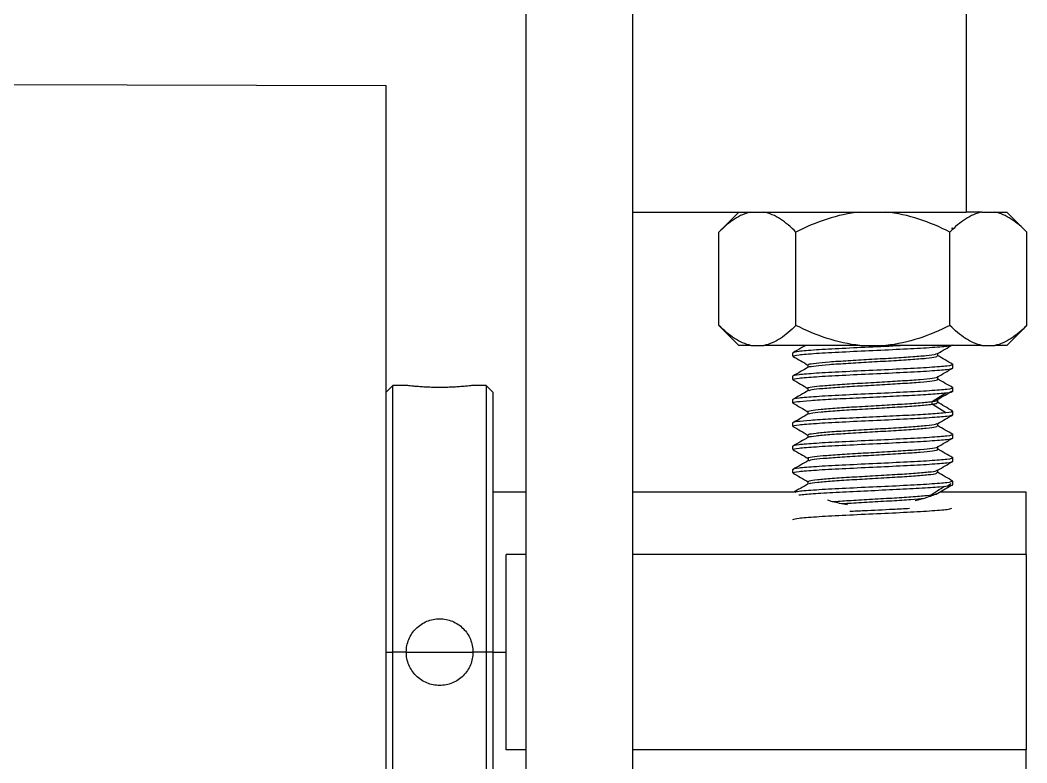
# Model space of a CAD drawing. Header units: millimetres. Extents: x 2 to 418, y 2 to 295.
# Drawn here: x 85.37 to 90.41, y 76.7 to 80.42 of the extents above; entities that cross this region are included whole.
import ezdxf

# ---------------------------------------------------------------- set-up
doc = ezdxf.new("R2010")
doc.units = ezdxf.units.MM

msp = doc.modelspace()

# ---------------------------------------------------------------- linework, layer by layer
at = {"color": 7, "linetype": 'Continuous', "lineweight": 25}
for p, q in [((90.10434, 81.12398), (90.10434, 79.45731)), ((87.90434, 74.92398), (87.90434, 81.05731)), ((88.43767, 74.92398), (88.43767, 80.95315)), ((70.271, 80.12398), (87.20434, 80.09064)), ((87.20434, 74.42398), (87.20434, 80.09064)), ((88.43767, 79.45731), (90.10434, 79.45731)), ((88.96787, 79.45731), (88.86787, 79.35731)), ((90.18266, 79.45731), (90.10434, 79.45731)), ((90.18266, 79.45731), (90.24738, 79.45731)), ((90.24738, 79.45731), (90.30747, 79.45731)), ((90.40747, 79.35731), (90.30747, 79.45731)), ((88.86787, 78.89064), (88.86787, 79.35731)), ((89.25277, 78.89064), (89.25277, 79.35731)), ((90.02257, 78.89064), (90.02257, 79.35731)), ((90.03071, 79.37648), (90.03767, 79.37814)), ((90.40747, 78.89064), (90.40747, 79.35731)), ((88.86787, 78.89064), (88.96787, 78.79064)), ((90.30747, 78.79064), (90.40747, 78.89064)), ((89.02796, 78.79064), (88.96787, 78.79064)), ((89.02796, 78.79064), (89.09268, 78.79064)), ((89.57295, 78.79064), (89.09268, 78.79064)), ((89.57295, 78.79064), (89.70238, 78.79064)), ((90.18266, 78.79064), (89.70238, 78.79064)), ((90.18266, 78.79064), (90.24738, 78.79064)), ((90.30747, 78.79064), (90.24738, 78.79064)), ((89.23767, 78.73648), (89.23767, 78.75314)), ((89.24401, 78.73496), (89.23767, 78.73648)), ((89.96226, 78.73807), (89.96226, 78.7506)), ((89.31293, 78.69328), (89.31293, 78.6808)), ((90.03163, 78.69626), (90.03767, 78.69481)), ((90.03767, 78.67814), (90.03767, 78.69481)), ((89.23767, 78.61981), (89.23767, 78.63648)), ((89.96255, 78.62147), (89.96255, 78.63397)), ((87.23767, 78.59064), (87.20434, 78.55731)), ((87.30434, 78.59064), (87.23767, 78.59064)), ((87.23767, 77.25731), (87.23767, 78.59064)), ((87.70434, 78.59064), (87.63767, 78.59064)), ((87.73767, 78.55731), (87.70434, 78.59064)), ((87.70434, 78.59064), (87.70434, 77.25731)), ((89.24363, 78.61838), (89.23767, 78.61981)), ((87.73767, 78.55731), (87.73767, 77.25731)), ((89.31273, 78.57661), (89.31273, 78.564)), ((89.93377, 78.51043), (90.00217, 78.55379)), ((90.03238, 78.57941), (90.03767, 78.57814)), ((90.03767, 78.56148), (90.03767, 78.57814)), ((89.23767, 78.50314), (89.23767, 78.51981)), ((89.24273, 78.50193), (89.23767, 78.50314)), ((89.93355, 78.49694), (89.93355, 78.51027)), ((90.00218, 78.45343), (89.93379, 78.4968)), ((89.96249, 78.50448), (89.96249, 78.51799)), ((89.31273, 78.45988), (89.31273, 78.44733)), ((90.02816, 78.46375), (90.03767, 78.46148)), ((90.03767, 78.44481), (90.03767, 78.46148)), ((89.23767, 78.38648), (89.23767, 78.40314)), ((89.24297, 78.38521), (89.23767, 78.38648)), ((89.9625, 78.38797), (89.9625, 78.40053)), ((89.31299, 78.34316), (89.31299, 78.33066)), ((90.03195, 78.34618), (90.03767, 78.34481)), ((90.03767, 78.32814), (90.03767, 78.34481)), ((89.23767, 78.26981), (89.23767, 78.28648)), ((89.96222, 78.27137), (89.96222, 78.28384)), ((89.2435, 78.26841), (89.23767, 78.26981)), ((89.31315, 78.2266), (89.31315, 78.21408)), ((90.03178, 78.22955), (90.03767, 78.22814)), ((90.03767, 78.21148), (90.03767, 78.22814)), ((89.23767, 78.15314), (89.23767, 78.16981)), ((89.24316, 78.15183), (89.23767, 78.15314)), ((89.96226, 78.15477), (89.96226, 78.16727)), ((89.31294, 78.10992), (89.31294, 78.09745)), ((89.95438, 78.04746), (90.02753, 78.09083)), ((90.00983, 78.08854), (90.02815, 78.09953)), ((90.03226, 78.11277), (90.03767, 78.11148)), ((90.03767, 78.09481), (90.03767, 78.11148)), ((87.90434, 78.05731), (87.73767, 78.05731)), ((89.24515, 78.05731), (88.43767, 78.05731)), ((90.40434, 78.05731), (89.9744, 78.05731)), ((90.40434, 77.74607), (90.40434, 78.05731)), ((87.80434, 77.25731), (87.80434, 77.74607)), ((87.90434, 77.74607), (87.80434, 77.74607)), ((90.40434, 77.74607), (88.43767, 77.74607)), ((90.40434, 77.74607), (90.40434, 76.76855)), ((87.20434, 77.25731), (87.23767, 77.25731)), ((87.23767, 75.92398), (87.23767, 77.25731)), ((87.30434, 77.25731), (87.23767, 77.25731)), ((87.70434, 77.25731), (87.63767, 77.25731)), ((87.70434, 77.25731), (87.70434, 75.92398)), ((87.73767, 77.25731), (87.70434, 77.25731)), ((87.73767, 77.25731), (87.73767, 75.95731)), ((87.80434, 76.76855), (87.80434, 77.25731)), ((87.90434, 76.76855), (87.80434, 76.76855)), ((90.40434, 76.76855), (88.43767, 76.76855)), ((90.40434, 76.45731), (90.40434, 76.76855))]:
    msp.add_line(p, q, dxfattribs=at)
at = {"color": 8, "linetype": 'Continuous', "lineweight": 25}
for p, q in [((87.30434, 77.25731), (87.63767, 77.25731)), ((87.73767, 77.25731), (87.80434, 77.25731))]:
    msp.add_line(p, q, dxfattribs=at)
at = {"color": 7, "linetype": 'Continuous', "lineweight": 25}
for points, knots in [([(89.02796, 79.45731), (88.99971, 79.45185), (88.97241, 79.43949), (88.91917, 79.40489), (88.89313, 79.38258), (88.86787, 79.35731)], [0, 0, 0, 0, 0.5, 0.5, 1, 1, 1, 1]), ([(89.25277, 79.35731), (89.22744, 79.38264), (89.20161, 79.40477), (89.14844, 79.43937), (89.1211, 79.45182), (89.09268, 79.45731)], [0, 0, 0, 0, 0.5, 0.5, 1, 1, 1, 1]), ([(89.57295, 79.45731), (89.51646, 79.45185), (89.46186, 79.43949), (89.35537, 79.40489), (89.3033, 79.38258), (89.25277, 79.35731)], [0, 0, 0, 0, 0.5, 0.5, 1, 1, 1, 1]), ([(90.02257, 79.35731), (89.97191, 79.38264), (89.92025, 79.40477), (89.81392, 79.43937), (89.75924, 79.45182), (89.70238, 79.45731)], [0, 0, 0, 0, 0.5, 0.5, 1, 1, 1, 1]), ([(90.18266, 79.45731), (90.15441, 79.45185), (90.12711, 79.43949), (90.07387, 79.40489), (90.04783, 79.38258), (90.02257, 79.35731)], [0, 0, 0, 0, 0.5, 0.5, 1, 1, 1, 1]), ([(90.40747, 79.35731), (90.38214, 79.38264), (90.35631, 79.40477), (90.30314, 79.43937), (90.2758, 79.45182), (90.24738, 79.45731)], [0, 0, 0, 0, 0.5, 0.5, 1, 1, 1, 1]), ([(89.02796, 78.79064), (88.99971, 78.7961), (88.97241, 78.80846), (88.91917, 78.84306), (88.89313, 78.86538), (88.86787, 78.89064)], [0, 0, 0, 0, 0.5, 0.5, 1, 1, 1, 1]), ([(89.25277, 78.89064), (89.22744, 78.86531), (89.20161, 78.84318), (89.14844, 78.80858), (89.1211, 78.79614), (89.09268, 78.79064)], [0, 0, 0, 0, 0.5, 0.5, 1, 1, 1, 1]), ([(89.57295, 78.79064), (89.51646, 78.7961), (89.46186, 78.80846), (89.35537, 78.84306), (89.3033, 78.86538), (89.25277, 78.89064)], [0, 0, 0, 0, 0.5, 0.5, 1, 1, 1, 1]), ([(90.02257, 78.89064), (89.97191, 78.86531), (89.92025, 78.84318), (89.81392, 78.80858), (89.75924, 78.79614), (89.70238, 78.79064)], [0, 0, 0, 0, 0.5, 0.5, 1, 1, 1, 1]), ([(90.18266, 78.79064), (90.15441, 78.7961), (90.12711, 78.80846), (90.07387, 78.84306), (90.04783, 78.86538), (90.02257, 78.89064)], [0, 0, 0, 0, 0.5, 0.5, 1, 1, 1, 1]), ([(90.40747, 78.89064), (90.38214, 78.86531), (90.35631, 78.84318), (90.30314, 78.80858), (90.2758, 78.79614), (90.24738, 78.79064)], [0, 0, 0, 0, 0.5, 0.5, 1, 1, 1, 1]), ([(89.23767, 78.73648), (89.24368, 78.73891), (89.25571, 78.74377), (89.3482, 78.75106), (89.48045, 78.75835), (89.63756, 78.76564), (89.79531, 78.77294), (89.92566, 78.78023), (90.00617, 78.78613), (90.01702, 78.7896), (90.02027, 78.79064)], [0, 0, 0, 0, 0.1346154, 0.2692308, 0.4038462, 0.5384615, 0.6730769, 0.8076923, 0.9423077, 1, 1, 1, 1]), ([(89.80928, 78.79064), (89.80318, 78.7903), (89.75434, 78.78752), (89.63584, 78.78231), (89.48091, 78.77502), (89.34808, 78.76773), (89.25574, 78.76044), (89.24369, 78.75557), (89.23767, 78.75314)], [0, 0, 0, 0, 0.0277778, 0.2222222, 0.4166667, 0.6111111, 0.8055556, 1, 1, 1, 1]), ([(89.30147, 78.79064), (89.29316, 78.78582), (89.27216, 78.77362), (89.25115, 78.76143), (89.23846, 78.75407)], [0, 0, 0, 0, 0.3955605, 1, 1, 1, 1]), ([(89.96069, 78.74969), (89.97336, 78.75705), (89.99871, 78.77177), (90.02407, 78.78648), (90.03675, 78.79383)], [0, 0, 0, 0, 0.4998714, 1, 1, 1, 1]), ([(89.23849, 78.73549), (89.25118, 78.72813), (89.276, 78.71374), (89.30081, 78.69934), (89.31293, 78.69231)], [0, 0, 0, 0, 0.5112736, 1, 1, 1, 1]), ([(89.31769, 78.69319), (89.31663, 78.69419), (89.31333, 78.69728), (89.34898, 78.70244), (89.41609, 78.70872), (89.51046, 78.71499), (89.61949, 78.72128), (89.72966, 78.72754), (89.83008, 78.73384), (89.90792, 78.74011), (89.9522, 78.74544), (89.95542, 78.74864), (89.95651, 78.74972)], [0, 0, 0, 0, 0.0527792, 0.1639694, 0.2734829, 0.3873153, 0.4951023, 0.6090113, 0.7182519, 0.8297469, 0.9424928, 1, 1, 1, 1]), ([(89.31734, 78.6815), (89.31703, 78.68195), (89.31528, 78.68449), (89.3497, 78.68911), (89.41588, 78.69539), (89.51051, 78.70166), (89.61947, 78.70795), (89.7297, 78.7142), (89.82996, 78.7205), (89.90838, 78.72678), (89.95556, 78.7327), (89.95847, 78.73649), (89.95976, 78.73816)], [0, 0, 0, 0, 0.0237497, 0.1346647, 0.2439072, 0.3574578, 0.464978, 0.5786051, 0.6875754, 0.7987943, 0.9112613, 1, 1, 1, 1]), ([(90.03707, 78.69572), (90.02437, 78.70308), (89.99898, 78.71781), (89.97359, 78.73255), (89.9609, 78.73992)], [0, 0, 0, 0, 0.5001599, 1, 1, 1, 1]), ([(90.03767, 78.69481), (90.03767, 78.69238), (90.02726, 78.68995), (89.98718, 78.68509), (89.95754, 78.68266), (89.88349, 78.6778), (89.83912, 78.67537), (89.74237, 78.6705), (89.69003, 78.66807), (89.58531, 78.66321), (89.53297, 78.66078), (89.43622, 78.65592), (89.39185, 78.65349), (89.3178, 78.64863), (89.28815, 78.6462), (89.24808, 78.64134), (89.23767, 78.63891), (89.23767, 78.63648)], [0, 0, 0, 0, 0.125, 0.125, 0.25, 0.25, 0.375, 0.375, 0.5, 0.5, 0.625, 0.625, 0.75, 0.75, 0.875, 0.875, 1, 1, 1, 1]), ([(89.23767, 78.61981), (89.23767, 78.62224), (89.24808, 78.62467), (89.28815, 78.62953), (89.3178, 78.63196), (89.39185, 78.63682), (89.43622, 78.63925), (89.53297, 78.64412), (89.58531, 78.64655), (89.69003, 78.65141), (89.74237, 78.65384), (89.83912, 78.6587), (89.88349, 78.66113), (89.95754, 78.66599), (89.98718, 78.66842), (90.02726, 78.67328), (90.03767, 78.67571), (90.03767, 78.67814)], [0, 0, 0, 0, 0.125, 0.125, 0.25, 0.25, 0.375, 0.375, 0.5, 0.5, 0.625, 0.625, 0.75, 0.75, 0.875, 0.875, 1, 1, 1, 1]), ([(89.31414, 78.68149), (89.30144, 78.67413), (89.27604, 78.65939), (89.25064, 78.64466), (89.23794, 78.63729)], [0, 0, 0, 0, 0.4998438, 1, 1, 1, 1]), ([(89.3138, 78.57653), (89.31345, 78.57665), (89.30727, 78.57884), (89.33086, 78.58312), (89.38252, 78.58939), (89.46857, 78.59568), (89.57261, 78.60196), (89.68343, 78.60822), (89.78951, 78.61452), (89.87965, 78.62078), (89.93797, 78.62708), (89.96548, 78.63175), (89.95994, 78.63435), (89.9588, 78.63488)], [0, 0, 0, 0, 0.0062831, 0.1124049, 0.2200307, 0.3294892, 0.4341965, 0.5448024, 0.649646, 0.7588816, 0.8667613, 0.9726595, 1, 1, 1, 1]), ([(89.96095, 78.63304), (89.97363, 78.6404), (89.99901, 78.65512), (90.0244, 78.66983), (90.03709, 78.67719)], [0, 0, 0, 0, 0.4998622, 1, 1, 1, 1]), ([(87.63767, 78.59064), (87.63767, 78.59064), (87.63659, 78.59051), (87.63235, 78.58999), (87.62914, 78.5896), (87.62077, 78.58863), (87.61565, 78.58806), (87.60356, 78.5868), (87.59653, 78.58611), (87.58117, 78.58474), (87.57279, 78.58406), (87.55458, 78.58279), (87.5449, 78.58221), (87.52485, 78.58124), (87.51434, 78.58085), (87.49282, 78.58032), (87.482, 78.58019), (87.46024, 78.58018), (87.44919, 78.58032), (87.42781, 78.58085), (87.41741, 78.58123), (87.39722, 78.5822), (87.38748, 78.58279), (87.36943, 78.58405), (87.36101, 78.58473), (87.34545, 78.58611), (87.33856, 78.58679), (87.32648, 78.58804), (87.32126, 78.58863), (87.31288, 78.5896), (87.30972, 78.58998), (87.30544, 78.5905), (87.30434, 78.59064), (87.30434, 78.59064)], [0, 0, 0, 0, 0.0625, 0.0625, 0.125, 0.125, 0.1875, 0.1875, 0.25, 0.25, 0.3125, 0.3125, 0.375, 0.375, 0.4375, 0.4375, 0.5, 0.5, 0.5625, 0.5625, 0.625, 0.625, 0.6875, 0.6875, 0.75, 0.75, 0.8125, 0.8125, 0.875, 0.875, 0.9375, 0.9375, 1, 1, 1, 1]), ([(89.23797, 78.61891), (89.25067, 78.61156), (89.2756, 78.59712), (89.30051, 78.58267), (89.31273, 78.57559)], [0, 0, 0, 0, 0.50959481, 1, 1, 1, 1]), ([(89.3165, 78.56466), (89.32039, 78.56636), (89.32909, 78.57015), (89.38395, 78.57606), (89.4682, 78.58234), (89.57271, 78.58863), (89.68341, 78.59489), (89.78952, 78.60118), (89.87965, 78.60745), (89.93797, 78.61375), (89.96548, 78.61842), (89.95994, 78.62102), (89.9588, 78.62155)], [0, 0, 0, 0, 0.08942633, 0.19983839, 0.31213062, 0.41954864, 0.53301801, 0.64057582, 0.75263939, 0.86331197, 0.97195169, 1, 1, 1, 1]), ([(90.03765, 78.57888), (90.02494, 78.58624), (89.99953, 78.60097), (89.97411, 78.61571), (89.96141, 78.62308)], [0, 0, 0, 0, 0.5001611, 1, 1, 1, 1]), ([(90.03767, 78.57814), (90.03767, 78.57571), (90.02726, 78.57328), (89.98718, 78.56842), (89.95754, 78.56599), (89.88349, 78.56113), (89.83912, 78.5587), (89.74237, 78.55384), (89.69003, 78.55141), (89.58531, 78.54655), (89.53297, 78.54412), (89.43622, 78.53925), (89.39185, 78.53682), (89.3178, 78.53196), (89.28815, 78.52953), (89.24808, 78.52467), (89.23767, 78.52224), (89.23767, 78.51981)], [0, 0, 0, 0, 0.125, 0.125, 0.25, 0.25, 0.375, 0.375, 0.5, 0.5, 0.625, 0.625, 0.75, 0.75, 0.875, 0.875, 1, 1, 1, 1]), ([(89.23767, 78.50314), (89.23767, 78.50525), (89.24544, 78.50735), (89.27562, 78.51155), (89.29804, 78.51366), (89.35496, 78.51786), (89.38946, 78.51996), (89.46661, 78.52417), (89.50925, 78.52627), (89.59781, 78.53048), (89.64372, 78.53258), (89.73357, 78.53679), (89.7775, 78.53889), (89.85837, 78.54309), (89.89529, 78.5452), (89.95794, 78.5494), (89.98364, 78.5515), (90.00227, 78.55361)], [0, 0, 0, 0, 0.125, 0.125, 0.25, 0.25, 0.375, 0.375, 0.5, 0.5, 0.625, 0.625, 0.75, 0.75, 0.875, 0.875, 1, 1, 1, 1]), ([(89.31397, 78.56473), (89.30127, 78.55736), (89.27585, 78.54262), (89.25043, 78.52789), (89.23772, 78.52053)], [0, 0, 0, 0, 0.4998193, 1, 1, 1, 1]), ([(89.96058, 78.52008), (89.9731, 78.52741), (89.99815, 78.54207), (90.02315, 78.55674), (90.03565, 78.56407)], [0, 0, 0, 0, 0.49997606, 1, 1, 1, 1]), ([(89.23761, 78.50248), (89.25032, 78.49511), (89.27536, 78.4806), (89.3004, 78.46608), (89.31273, 78.45893)], [0, 0, 0, 0, 0.5076717, 1, 1, 1, 1]), ([(89.31624, 78.45834), (89.31499, 78.45866), (89.30566, 78.46107), (89.32514, 78.46556), (89.37292, 78.47183), (89.45492, 78.47811), (89.55708, 78.4844), (89.66766, 78.49066), (89.77483, 78.49695), (89.87297, 78.50345), (89.91266, 78.50793), (89.93355, 78.51028)], [0, 0, 0, 0, 0.0186477, 0.1390183, 0.2588652, 0.3825202, 0.4999359, 0.6240946, 0.7424711, 0.8644496, 1, 1, 1, 1]), ([(89.31804, 78.44805), (89.32021, 78.44944), (89.32561, 78.45291), (89.37445, 78.4585), (89.45453, 78.46478), (89.55719, 78.47107), (89.66763, 78.47732), (89.77484, 78.48362), (89.87297, 78.49012), (89.91266, 78.49459), (89.93355, 78.49695)], [0, 0, 0, 0, 0.0855463, 0.2128363, 0.344171, 0.468879, 0.6007487, 0.726477, 0.8560312, 1, 1, 1, 1]), ([(89.93355, 78.51027), (89.94269, 78.51162), (89.9598, 78.51416), (89.95873, 78.51671), (89.95823, 78.5179)], [0, 0, 0, 0, 0.5342255, 1, 1, 1, 1]), ([(89.93355, 78.49693), (89.94269, 78.49829), (89.9598, 78.50083), (89.95873, 78.50338), (89.95823, 78.50457)], [0, 0, 0, 0, 0.5342255, 1, 1, 1, 1]), ([(90.03522, 78.46323), (90.02258, 78.47057), (89.99746, 78.48516), (89.97237, 78.49976), (89.9599, 78.50701)], [0, 0, 0, 0, 0.5031511, 1, 1, 1, 1]), ([(90.00227, 78.45361), (89.98364, 78.4515), (89.95794, 78.4494), (89.89529, 78.4452), (89.85837, 78.44309), (89.7775, 78.43889), (89.73357, 78.43679), (89.64372, 78.43258), (89.59781, 78.43048), (89.50925, 78.42627), (89.46661, 78.42417), (89.38946, 78.41996), (89.35496, 78.41786), (89.29804, 78.41366), (89.27562, 78.41155), (89.24544, 78.40735), (89.23767, 78.40525), (89.23767, 78.40314)], [0, 0, 0, 0, 0.125, 0.125, 0.25, 0.25, 0.375, 0.375, 0.5, 0.5, 0.625, 0.625, 0.75, 0.75, 0.875, 0.875, 1, 1, 1, 1]), ([(89.23767, 78.38648), (89.23767, 78.38891), (89.24808, 78.39134), (89.28815, 78.3962), (89.3178, 78.39863), (89.39185, 78.40349), (89.43622, 78.40592), (89.53297, 78.41078), (89.58531, 78.41321), (89.69003, 78.41807), (89.74237, 78.4205), (89.83912, 78.42537), (89.88349, 78.4278), (89.95754, 78.43266), (89.98718, 78.43509), (90.02726, 78.43995), (90.03767, 78.44238), (90.03767, 78.44481)], [0, 0, 0, 0, 0.125, 0.125, 0.25, 0.25, 0.375, 0.375, 0.5, 0.5, 0.625, 0.625, 0.75, 0.75, 0.875, 0.875, 1, 1, 1, 1]), ([(89.31403, 78.44809), (89.30134, 78.44073), (89.27594, 78.426), (89.25053, 78.41128), (89.23783, 78.40392)], [0, 0, 0, 0, 0.4998518, 1, 1, 1, 1]), ([(89.96149, 78.39995), (89.97419, 78.40731), (89.9996, 78.42205), (90.025, 78.43678), (90.03771, 78.44415)], [0, 0, 0, 0, 0.499854, 1, 1, 1, 1]), ([(89.23788, 78.38576), (89.25057, 78.37839), (89.27561, 78.36387), (89.30065, 78.34933), (89.31299, 78.34217)], [0, 0, 0, 0, 0.5072368, 1, 1, 1, 1]), ([(89.31742, 78.34307), (89.3166, 78.34411), (89.31414, 78.34725), (89.34865, 78.35251), (89.41729, 78.3588), (89.5123, 78.36508), (89.62025, 78.37134), (89.73116, 78.37764), (89.83182, 78.3839), (89.90782, 78.3902), (89.95311, 78.39552), (89.95565, 78.39878), (89.95657, 78.39997)], [0, 0, 0, 0, 0.054793, 0.1657229, 0.2775747, 0.3852295, 0.4986582, 0.6059636, 0.7183771, 0.8284228, 0.9375821, 1, 1, 1, 1]), ([(89.31742, 78.32974), (89.3166, 78.33077), (89.31414, 78.33392), (89.34865, 78.33917), (89.41729, 78.34546), (89.51231, 78.35175), (89.62025, 78.35801), (89.73119, 78.3643), (89.83172, 78.37057), (89.9082, 78.37686), (89.95585, 78.38266), (89.95804, 78.3864), (89.95901, 78.38806)], [0, 0, 0, 0, 0.0534568, 0.1616813, 0.2708054, 0.3758347, 0.4864972, 0.5911857, 0.7008577, 0.8082197, 0.9147168, 1, 1, 1, 1]), ([(90.03723, 78.34565), (90.02453, 78.35301), (89.99913, 78.36772), (89.97374, 78.38245), (89.96105, 78.38981)], [0, 0, 0, 0, 0.5001543, 1, 1, 1, 1]), ([(90.03767, 78.34481), (90.03767, 78.34238), (90.02726, 78.33995), (89.98718, 78.33509), (89.95754, 78.33266), (89.88349, 78.3278), (89.83912, 78.32537), (89.74237, 78.3205), (89.69003, 78.31807), (89.58531, 78.31321), (89.53297, 78.31078), (89.43622, 78.30592), (89.39185, 78.30349), (89.3178, 78.29863), (89.28815, 78.2962), (89.24808, 78.29134), (89.23767, 78.28891), (89.23767, 78.28648)], [0, 0, 0, 0, 0.125, 0.125, 0.25, 0.25, 0.375, 0.375, 0.5, 0.5, 0.625, 0.625, 0.75, 0.75, 0.875, 0.875, 1, 1, 1, 1]), ([(89.31448, 78.33152), (89.3018, 78.32416), (89.27642, 78.30943), (89.25104, 78.29471), (89.23835, 78.28735)], [0, 0, 0, 0, 0.4998493, 1, 1, 1, 1]), ([(89.23767, 78.26981), (89.23767, 78.27224), (89.24808, 78.27467), (89.28815, 78.27953), (89.3178, 78.28196), (89.39185, 78.28682), (89.43622, 78.28925), (89.53297, 78.29412), (89.58531, 78.29655), (89.69003, 78.30141), (89.74237, 78.30384), (89.83912, 78.3087), (89.88349, 78.31113), (89.95754, 78.31599), (89.98718, 78.31842), (90.02726, 78.32328), (90.03767, 78.32571), (90.03767, 78.32814)], [0, 0, 0, 0, 0.125, 0.125, 0.25, 0.25, 0.375, 0.375, 0.5, 0.5, 0.625, 0.625, 0.75, 0.75, 0.875, 0.875, 1, 1, 1, 1]), ([(89.31399, 78.22651), (89.31372, 78.22662), (89.30792, 78.22885), (89.32991, 78.23318), (89.38422, 78.23948), (89.46985, 78.24576), (89.57338, 78.25203), (89.68531, 78.25832), (89.79088, 78.26457), (89.87974, 78.27087), (89.93946, 78.27715), (89.96555, 78.28182), (89.96028, 78.28436), (89.9594, 78.28479)], [0, 0, 0, 0, 0.0054581, 0.1149917, 0.2228488, 0.3290794, 0.4394995, 0.5440553, 0.6545498, 0.7605157, 0.8686683, 0.9780345, 1, 1, 1, 1]), ([(89.96098, 78.28312), (89.97366, 78.29049), (89.99905, 78.30523), (90.02444, 78.31996), (90.03714, 78.32733)], [0, 0, 0, 0, 0.4998461, 1, 1, 1, 1]), ([(89.23837, 78.26896), (89.25107, 78.26159), (89.27599, 78.24713), (89.30092, 78.23266), (89.31315, 78.22555)], [0, 0, 0, 0, 0.5093417, 1, 1, 1, 1]), ([(89.31718, 78.21472), (89.3208, 78.21644), (89.32885, 78.22026), (89.38553, 78.22614), (89.46948, 78.23242), (89.57348, 78.23869), (89.68529, 78.24499), (89.79089, 78.25124), (89.87974, 78.25754), (89.93946, 78.26381), (89.96555, 78.26848), (89.96028, 78.27103), (89.9594, 78.27145)], [0, 0, 0, 0, 0.0909014, 0.2016944, 0.3108167, 0.4242424, 0.5316443, 0.6451465, 0.7539968, 0.8650934, 0.9774366, 1, 1, 1, 1]), ([(90.03692, 78.22901), (90.02423, 78.23637), (89.99886, 78.25109), (89.9735, 78.26582), (89.96082, 78.27318)], [0, 0, 0, 0, 0.50014103, 1, 1, 1, 1]), ([(90.03767, 78.22814), (90.03767, 78.22571), (90.02726, 78.22328), (89.98718, 78.21842), (89.95754, 78.21599), (89.88349, 78.21113), (89.83912, 78.2087), (89.74237, 78.20384), (89.69003, 78.20141), (89.58531, 78.19655), (89.53297, 78.19412), (89.43622, 78.18925), (89.39185, 78.18682), (89.3178, 78.18196), (89.28815, 78.17953), (89.24808, 78.17467), (89.23767, 78.17224), (89.23767, 78.16981)], [0, 0, 0, 0, 0.125, 0.125, 0.25, 0.25, 0.375, 0.375, 0.5, 0.5, 0.625, 0.625, 0.75, 0.75, 0.875, 0.875, 1, 1, 1, 1]), ([(89.23767, 78.15314), (89.23767, 78.15557), (89.24808, 78.158), (89.28815, 78.16287), (89.3178, 78.1653), (89.39185, 78.17016), (89.43622, 78.17259), (89.53297, 78.17745), (89.58531, 78.17988), (89.69003, 78.18474), (89.74237, 78.18717), (89.83912, 78.19203), (89.88349, 78.19446), (89.95754, 78.19932), (89.98718, 78.20175), (90.02726, 78.20662), (90.03767, 78.20905), (90.03767, 78.21148)], [0, 0, 0, 0, 0.125, 0.125, 0.25, 0.25, 0.375, 0.375, 0.5, 0.5, 0.625, 0.625, 0.75, 0.75, 0.875, 0.875, 1, 1, 1, 1]), ([(89.31435, 78.21478), (89.30168, 78.20741), (89.27632, 78.19269), (89.25095, 78.17797), (89.23827, 78.17061)], [0, 0, 0, 0, 0.4998713, 1, 1, 1, 1]), ([(89.96083, 78.16644), (89.97352, 78.17381), (89.99891, 78.18856), (90.02431, 78.20328), (90.03701, 78.21065)], [0, 0, 0, 0, 0.4998226, 1, 1, 1, 1]), ([(89.23813, 78.15237), (89.25083, 78.145), (89.27624, 78.13028), (89.30164, 78.11553), (89.31434, 78.10816)], [0, 0, 0, 0, 0.5001855, 1, 1, 1, 1]), ([(89.31746, 78.10983), (89.31712, 78.1112), (89.31626, 78.11463), (89.35816, 78.12015), (89.43014, 78.12643), (89.52809, 78.13271), (89.63824, 78.139), (89.7474, 78.14526), (89.84514, 78.15155), (89.9179, 78.15782), (89.95598, 78.16282), (89.95661, 78.16569), (89.95678, 78.16646)], [0, 0, 0, 0, 0.0723321, 0.1817004, 0.2926187, 0.4054258, 0.5133363, 0.6273259, 0.7353769, 0.8479543, 0.9591343, 1, 1, 1, 1]), ([(89.31869, 78.09805), (89.3187, 78.0989), (89.31875, 78.10181), (89.35868, 78.10682), (89.43, 78.11309), (89.52813, 78.11938), (89.63822, 78.12567), (89.74745, 78.13192), (89.845, 78.13822), (89.91847, 78.14449), (89.95864, 78.15007), (89.95841, 78.15352), (89.95832, 78.15487)], [0, 0, 0, 0, 0.0447498, 0.1537521, 0.2642992, 0.3767287, 0.4842781, 0.5978863, 0.7055756, 0.8177763, 0.9285842, 1, 1, 1, 1]), ([(90.0373, 78.11223), (90.02461, 78.11959), (89.99924, 78.1343), (89.97388, 78.14903), (89.9612, 78.15639)], [0, 0, 0, 0, 0.5001174, 1, 1, 1, 1]), ([(89.31399, 78.09806), (89.3013, 78.0907), (89.27762, 78.07695), (89.25392, 78.06322), (89.24292, 78.05684)], [0, 0, 0, 0, 0.53552415, 1, 1, 1, 1]), ([(90.03767, 78.11148), (90.03166, 78.10905), (90.01963, 78.10419), (89.92713, 78.09689), (89.7949, 78.0896), (89.63772, 78.08231), (89.48023, 78.07502), (89.34893, 78.06773), (89.26371, 78.06125), (89.25239, 78.0572), (89.24787, 78.05559)], [0, 0, 0, 0, 0.1304645, 0.260929, 0.3913936, 0.5218581, 0.6523226, 0.7827871, 0.9132516, 1, 1, 1, 1]), ([(89.26691, 78.04351), (89.28827, 78.04568), (89.33185, 78.05011), (89.45063, 78.05679), (89.59166, 78.06356), (89.74003, 78.07033), (89.87368, 78.0771), (89.98005, 78.08387), (90.01178, 78.08839), (90.02764, 78.09064)], [0, 0, 0, 0, 0.1380589, 0.2817158, 0.4253726, 0.5690295, 0.7126863, 0.8563432, 1, 1, 1, 1]), ([(89.92655, 78.04265), (89.938, 78.04998), (89.96088, 78.06464), (89.98389, 78.07929), (89.99539, 78.08662)], [0, 0, 0, 0, 0.4999798, 1, 1, 1, 1]), ([(89.43412, 78.00964), (89.46078, 78.01151), (89.51647, 78.01542), (89.62266, 78.02144), (89.73238, 78.02769), (89.83161, 78.03399), (89.91527, 78.04049), (89.94073, 78.04496), (89.95413, 78.04732)], [0, 0, 0, 0, 0.1486012, 0.3104974, 0.4816909, 0.6449118, 0.8130993, 1, 1, 1, 1]), ([(89.95597, 78.04837), (89.95495, 78.04795), (89.9463, 78.04439), (89.91067, 78.02967), (89.86643, 78.01755), (89.84972, 78.01297)], [0, 0, 0, 0, 0.0768209, 0.651275, 1, 1, 1, 1]), ([(89.50986, 77.99367), (89.48361, 77.99841), (89.44519, 78.00536), (89.41855, 78.01434), (89.41012, 78.01718)], [0, 0, 0, 0, 0.6832957, 1, 1, 1, 1]), ([(89.48163, 77.99952), (89.49317, 78.00032), (89.53416, 78.00315), (89.62323, 78.00811), (89.73166, 78.01436), (89.82961, 78.0204), (89.87433, 78.0243), (89.89555, 78.02615)], [0, 0, 0, 0, 0.0896886, 0.3186288, 0.5607167, 0.7915302, 1, 1, 1, 1]), ([(89.23767, 77.91981), (89.24368, 77.92224), (89.25571, 77.9271), (89.3482, 77.93439), (89.48043, 77.94169), (89.63764, 77.94898), (89.79502, 77.95627), (89.92673, 77.96356), (90.01483, 77.97037), (90.02643, 77.97474), (90.03158, 77.97669)], [0, 0, 0, 0, 0.1282035, 0.256407, 0.3846106, 0.5128141, 0.6410176, 0.7692211, 0.8974246, 1, 1, 1, 1]), ([(89.82079, 77.97461), (89.79374, 77.97319), (89.72392, 77.9695), (89.61417, 77.96466), (89.54512, 77.96125), (89.52171, 77.96009)], [0, 0, 0, 0, 0.2948405, 0.7609941, 1, 1, 1, 1]), ([(87.30434, 77.25731), (87.30434, 77.26833), (87.30542, 77.27917), (87.30966, 77.30048), (87.31287, 77.31107), (87.32123, 77.33124), (87.32635, 77.34081), (87.33844, 77.35892), (87.34547, 77.36749), (87.36083, 77.38284), (87.36921, 77.38974), (87.38742, 77.40192), (87.39711, 77.40709), (87.41715, 77.41541), (87.42767, 77.41862), (87.44918, 77.42291), (87.46, 77.42397), (87.48176, 77.42398), (87.49281, 77.4229), (87.5142, 77.41865), (87.52459, 77.4155), (87.54478, 77.40716), (87.55452, 77.40195), (87.57257, 77.38989), (87.581, 77.38301), (87.59655, 77.36747), (87.60345, 77.35907), (87.61552, 77.34104), (87.62075, 77.33129), (87.62912, 77.31112), (87.63228, 77.30073), (87.63656, 77.27936), (87.63767, 77.26833), (87.63767, 77.25731)], [0, 0, 0, 0, 0.0625, 0.0625, 0.125, 0.125, 0.1875, 0.1875, 0.25, 0.25, 0.3125, 0.3125, 0.375, 0.375, 0.4375, 0.4375, 0.5, 0.5, 0.5625, 0.5625, 0.625, 0.625, 0.6875, 0.6875, 0.75, 0.75, 0.8125, 0.8125, 0.875, 0.875, 0.9375, 0.9375, 1, 1, 1, 1]), ([(87.63767, 77.25731), (87.63767, 77.24629), (87.63659, 77.23545), (87.63235, 77.21414), (87.62914, 77.20355), (87.62077, 77.18338), (87.61565, 77.17381), (87.60356, 77.1557), (87.59653, 77.14713), (87.58117, 77.13178), (87.57279, 77.12488), (87.55458, 77.1127), (87.5449, 77.10753), (87.52485, 77.09921), (87.51434, 77.096), (87.49282, 77.09171), (87.482, 77.09065), (87.46024, 77.09064), (87.44919, 77.09172), (87.42781, 77.09597), (87.41741, 77.09912), (87.39722, 77.10746), (87.38748, 77.11267), (87.36943, 77.12473), (87.36101, 77.13161), (87.34545, 77.14715), (87.33856, 77.15555), (87.32648, 77.17358), (87.32126, 77.18333), (87.31288, 77.2035), (87.30972, 77.21389), (87.30544, 77.23526), (87.30434, 77.24629), (87.30434, 77.25731)], [0, 0, 0, 0, 0.0625, 0.0625, 0.125, 0.125, 0.1875, 0.1875, 0.25, 0.25, 0.3125, 0.3125, 0.375, 0.375, 0.4375, 0.4375, 0.5, 0.5, 0.5625, 0.5625, 0.625, 0.625, 0.6875, 0.6875, 0.75, 0.75, 0.8125, 0.8125, 0.875, 0.875, 0.9375, 0.9375, 1, 1, 1, 1])]:
    msp.add_open_spline(points, degree=3, knots=knots, dxfattribs=at)
for points in [[(90.00227, 78.55361), (90.02551, 78.55623), (90.03767, 78.55885), (90.03767, 78.56148)], [(90.03767, 78.46148), (90.03767, 78.45885), (90.02551, 78.45623), (90.00227, 78.45361)], [(90.02764, 78.09064), (90.0343, 78.09203), (90.03767, 78.09342), (90.03767, 78.09481)]]:
    msp.add_open_spline(points, degree=3, dxfattribs=at)

doc.saveas('drawing.dxf')
